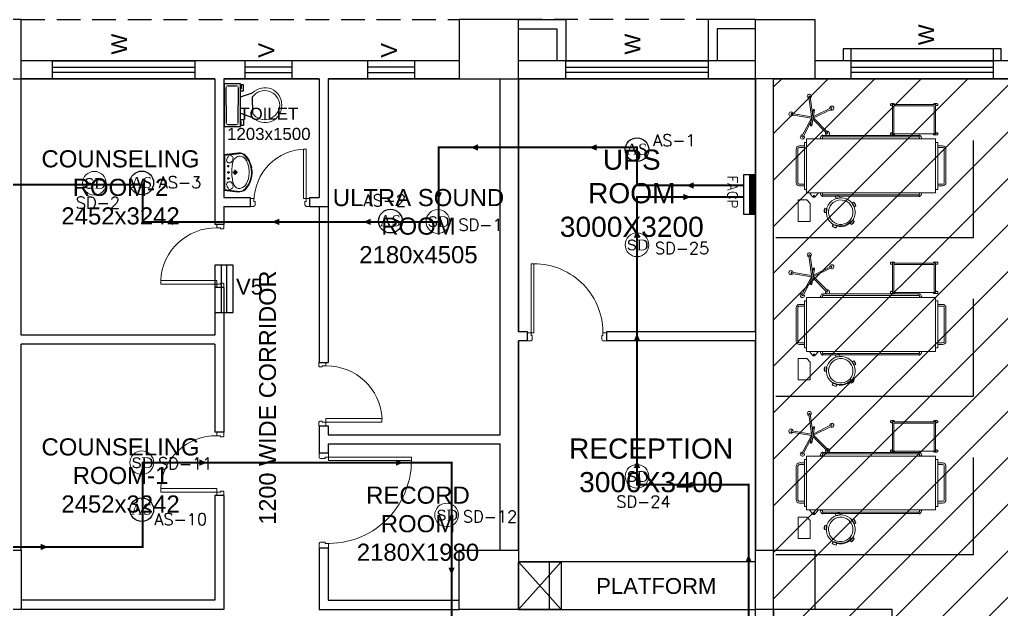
# Model space of a CAD drawing. Header units: millimetres. Extents: x 3552052 to 4144896, y -707811 to -630695.
# Drawn here: x 3879133 to 3891561, y -645404 to -637939 of the extents above; entities that cross this region are included whole.
import ezdxf
from ezdxf.enums import TextEntityAlignment as Align

# ---------------------------------------------------------------- set-up
doc = ezdxf.new("R2010")
doc.units = ezdxf.units.MM
doc.header["$LTSCALE"] = 6
doc.header["$MEASUREMENT"] = 0
doc.linetypes.add('HIDDEN', pattern=[0.375, 0.25, -0.125])
doc.layers.get('0').update_dxf_attribs({"linetype": 'CONTINUOUS', "lineweight": 0})
for name, color, linetype, lineweight in [('Bed', 33, 'CONTINUOUS', 0), ('Chajja', 7, 'CONTINUOUS', 0), ('COL', 5, 'CONTINUOUS', 0), ('D.F', 251, 'CONTINUOUS', 0), ('DIM', 7, 'CONTINUOUS', 0), ('DOOR', 44, 'CONTINUOUS', 0), ('FA-ABOVE SMOKE DETECTOR', 6, 'CONTINUOUS', 25), ('FA-BELOW SMOKE DERECTOR', 1, 'CONTINUOUS', 0), ('FA-FIRE ALARM CONTROL PANEL', 3, 'CONTINUOUS', 5), ('FA-FIRE TEXT', 7, 'CONTINUOUS', 0), ('FUR', 21, 'CONTINUOUS', 0), ('JOINERY', 7, 'CONTINUOUS', 0), ('MEP_HVAC_TEXT', 7, 'CONTINUOUS', 0), ('Staircase', 7, 'CONTINUOUS', 0), ('TEXT', 5, 'CONTINUOUS', 0), ('WALL', 8, 'CONTINUOUS', 0), ('Window', 161, 'CONTINUOUS', 0)]:
    doc.layers.add(name, color=color, linetype=linetype, lineweight=lineweight)
doc.layers.add('FA-LOOPING', color=200, linetype='CONTINUOUS')
doc.styles.add('ARIAL', font='arial.ttf')
doc.styles.add('PDF Times New Roman', font='times.ttf')
doc.styles.add('ROMANS', font='romans.shx')
doc.styles.add('VERDANA', font='verdana.ttf')
doc.linetypes.add('ZIGZAG', pattern='A,0.0001,-0.2,[131,ltypeshp.shx,S=0.2,R=0,X=-0.2,Y=0],-0.4,[131,ltypeshp.shx,S=0.2,R=180,X=0.2,Y=0],-0.2', length=0.8001)

# ---------------------------------------------------------------- blocks, each defined once
blk = doc.blocks.new('A$C19B8274B')
at = {"layer": 'DOOR'}
for p, q in [((-45, 925), (-80, 925)), ((-80, 50), (-80, 925)), ((-45, 50), (-45, 925)), ((-45, 50), (-80, 50)), ((-955, -50), (-955, -47.5)), ((-940, -35), (-942.5, -35)), ((-60, -35), (-57.5, -35)), ((-45, -50), (-45, -47.5))]:
    blk.add_line(p, q, dxfattribs=at)
for points in [[(-940, 15), (-955, 15), (-955, 50), (-1000, 50), (-1000, -50), (-955, -50)], [(-940, -35), (-940, 15)], [(-60, 15), (-45, 15), (-45, 50), (0, 50), (0, -50), (-45, -50)], [(-60, -35), (-60, 15)]]:
    blk.add_lwpolyline(points, dxfattribs=at)
at = {"layer": 'DOOR', "color": 145}
blk.add_arc((-80, 50), 875, 90, 182.29244, dxfattribs=at)
at = {"layer": 'DOOR'}
for centre, start, end in [((-955, -35), 270, 0), ((-45, -35), 180, 270)]:
    blk.add_arc(centre, 12.5, start, end, dxfattribs=at)
blk = doc.blocks.new('A$C6969112B')
at = {"layer": 'Bed', "color": 8}
for p, q in [((387, 1872), (116, 1872)), ((116, 1872), (116, 1719)), ((387, 1872), (387, 1762)), ((1421, 1704), (1464, 1956)), ((1438, 1701), (1481, 1953)), ((343, 1719), (387, 1762)), ((478, 1766), (1160, 1766)), ((478, 131), (478, 1766)), ((521, 1793), (1116, 1793)), ((521, 1766), (521, 1793)), ((1116, 1766), (1116, 1793)), ((1160, 131), (1160, 1766)), ((1374, 1709), (1186, 1807)), ((1421, 1704), (1194, 1823)), ((343, 1719), (116, 1719)), ((428, 1689), (478, 1729)), ((428, 1654), (478, 1615)), ((1409, 1685), (1229, 1510)), ((1425, 1676), (1242, 1497)), ((1324, 1707), (1324, 1710)), ((1329, 1699), (1522, 1666)), ((1332, 1716), (1525, 1683)), ((1340, 1697), (1343, 1714)), ((1425, 1676), (1538, 1447)), ((1438, 1701), (1691, 1738)), ((1443, 1679), (1554, 1454)), ((1483, 1690), (1694, 1721)), ((1512, 1667), (1515, 1685)), ((1530, 1671), (1531, 1675)), ((229, 1539), (227, 1517)), ((227, 1517), (279, 1511)), ((229, 1539), (281, 1533)), ((281, 1533), (279, 1511)), ((432, 1559), (432, 1557)), ((434, 343), (434, 1557)), ((451, 343), (451, 1557)), ((453, 1559), (453, 1557)), ((476, 1595), (476, 1561)), ((1162, 1595), (1162, 1561)), ((1185, 1559), (1185, 1557)), ((1186, 343), (1186, 1557)), ((1204, 343), (1204, 1557)), ((1205, 1559), (1205, 1557)), ((55, 1439), (34, 1391)), ((54, 1382), (34, 1391)), ((75, 1430), (54, 1382)), ((75, 1430), (55, 1439)), ((72, 1402), (64, 1406)), ((429, 1399), (408, 1396)), ((408, 1396), (414, 1344)), ((429, 1399), (436, 1347)), ((436, 1347), (414, 1344)), ((76, 1196), (91, 1212)), ((116, 1161), (76, 1196)), ((130, 1178), (91, 1212)), ((120, 1198), (114, 1191)), ((116, 1161), (130, 1178)), ((347, 1187), (301, 1160)), ((313, 1141), (301, 1160)), ((358, 1168), (313, 1141)), ((358, 1168), (347, 1187)), ((1234, 703), (1212, 703)), ((1212, 703), (1212, 650)), ((1223, 650), (1212, 650)), ((1223, 131), (1223, 676)), ((1223, 676), (1594, 676)), ((1223, 659), (1577, 659)), ((1234, 703), (1234, 676)), ((1577, 659), (1577, 148)), ((1605, 703), (1583, 703)), ((1583, 703), (1583, 676)), ((1594, 676), (1594, 131)), ((1605, 650), (1594, 650)), ((1605, 703), (1605, 650)), ((432, 340), (432, 343)), ((453, 340), (453, 343)), ((476, 304), (476, 339)), ((1162, 304), (1162, 339)), ((1185, 340), (1185, 343)), ((1205, 340), (1205, 343)), ((1160, 131), (478, 131)), ((521, 105), (521, 131)), ((1116, 105), (1116, 131)), ((1223, 157), (1212, 157)), ((1212, 157), (1212, 105)), ((1577, 148), (1223, 148)), ((1594, 131), (1223, 131)), ((1234, 131), (1234, 105)), ((1583, 131), (1583, 105)), ((1605, 157), (1594, 157)), ((1605, 157), (1605, 105)), ((1116, 105), (521, 105)), ((1234, 105), (1212, 105)), ((1605, 105), (1583, 105))]:
    blk.add_line(p, q, dxfattribs=at)
for points in [[(565, 1793), (565, 1854, -0.414214), (608, 1897), (1029, 1897, -0.414214), (1073, 1854), (1073, 1793)], [(587, 1793), (587, 1854, -0.414214), (608, 1875), (1029, 1875, -0.414214), (1051, 1854), (1051, 1793)], [(476, 1593), (451, 1585, 0.318781), (430, 1563), (430, 1559), (455, 1559), (455, 1563), (476, 1563)], [(1162, 1593), (1186, 1585, -0.318781), (1208, 1563), (1208, 1559), (1182, 1559), (1182, 1563), (1162, 1563)], [(476, 307), (451, 314, -0.318781), (430, 336), (430, 340), (455, 340), (455, 336), (476, 336)], [(1162, 307), (1186, 314, 0.318781), (1208, 336), (1208, 340), (1182, 340), (1182, 336), (1162, 336)], [(1073, 105), (1073, 44, -0.414214), (1029, 0), (608, 0, -0.414214), (565, 44), (565, 105)], [(1051, 105), (1051, 44, -0.414214), (1029, 22), (608, 22, -0.414214), (587, 44), (587, 105)]]:
    blk.add_lwpolyline(points, format="xyb", dxfattribs=at)
for points in [[(432, 1557), (453, 1557)], [(476, 1595), (478, 1595)], [(476, 1561), (478, 1561)], [(1162, 1595), (1160, 1595)], [(1162, 1561), (1160, 1561)], [(1205, 1557), (1185, 1557)], [(432, 343), (453, 343)], [(476, 339), (478, 339)], [(476, 304), (478, 304)], [(1162, 339), (1160, 339)], [(1162, 304), (1160, 304)], [(1205, 343), (1185, 343)]]:
    blk.add_lwpolyline(points, dxfattribs=at)
blk.add_circle((435, 1672), 9.27, dxfattribs=at)
for centre, radius, start, end in [((441, 1672), 21.4, 125.427, 234.573), ((1289, 676), 80.7, 161.0754, 198.9246), ((1158, 676), 80.7, 0, 18.9246), ((1660, 676), 80.7, 161.0754, 180), ((1529, 676), 80.7, 341.0754, 18.9246), ((1289, 131), 80.7, 161.0754, 198.9246), ((1158, 131), 80.7, 341.0754, 0), ((1660, 131), 80.7, 180, 198.9246), ((1529, 131), 80.7, 341.0754, 18.9246)]:
    blk.add_arc(centre, radius, start, end, dxfattribs=at)
at = {"layer": 'Bed', "color": 8, "extrusion": (0, 0, -1)}
for centre, major_axis, start_param, end_param in [((1474, 1962), (18.5, 18.5), 2.86537, 8.468881), ((1471, 1955), (4.94, 4.94), 4.096329, 5.660611), ((1427, 1691), (194, 194), -0.622575, -0.609545), ((1474, 1954), (4.94, 4.94), -0.609545, 0.954736), ((1184, 1818), (18.5, 18.5), 1.608733, 7.212244), ((1189, 1814), (4.94, 4.94), 2.839692, 4.403974), ((1427, 1691), (194, 194), 4.403974, 4.417003), ((1191, 1817), (4.94, 4.94), 4.417003, 5.981285), ((1699, 1730), (18.5, 18.5), 4.122007, 9.725518), ((1331, 1705), (4.94, 4.94), 2.525533, 4.096329), ((1331, 1709), (4.94, 4.94), 4.096329, 5.667125), ((1523, 1672), (4.94, 4.94), 0.954736, 2.525533), ((1524, 1676), (4.94, 4.94), -0.61606, 0.954736), ((1692, 1731), (4.94, 4.94), -0.930219, 0.634062), ((1693, 1728), (4.94, 4.94), 0.647092, 2.211374), ((1427, 1691), (-194, 194), 2.204859, 2.217888), ((232, 1332), (-182, 20), -0.000636, 6.282549), ((232, 1332), (-154, 17), -0.00023, 6.282955), ((261, 1590), (-57.1, 57.1), 3.707499, 4.368094), ((247, 1460), (-57.1, 57.1), 0.565907, 1.226501), ((1230, 1499), (18.5, 18.5), 0.352096, 5.955607), ((1234, 1505), (4.94, 4.94), 3.160366, 4.724648), ((1427, 1691), (-194, 194), 4.718133, 4.731162), ((1237, 1502), (4.94, 4.94), 1.583055, 3.147337), ((114, 1384), (-57.1, 57.1), 5.588367, 6.248962), ((232, 1332), (-123, 123), 4.624291, 5.911682), ((-5, 1437), (-57.1, 57.1), 2.446775, 3.107369), ((487, 1380), (-57.1, 57.1), 5.038602, 5.699197), ((357, 1363), (-57.1, 57.1), 1.897009, 2.557604), ((1549, 1444), (18.5, 18.5), -0.904541, 4.69897), ((1544, 1450), (4.94, 4.94), 1.903729, 3.468011), ((1427, 1691), (194, 194), 1.8907, 1.903729), ((1547, 1451), (4.94, 4.94), 0.326418, 1.8907), ((146, 1236), (-57.1, 57.1), 4.308534, 4.969129), ((61, 1137), (-57.1, 57.1), 1.166941, 1.827536), ((363, 1107), (-57.1, 57.1), 6.205277, 6.865872), ((296, 1220), (-57.1, 57.1), 3.063684, 3.724279)]:
    blk.add_ellipse(centre, major_axis=major_axis, ratio=1, start_param=start_param, end_param=end_param, dxfattribs=at)
blk = doc.blocks.new('Z$W@#1841')
at = {"layer": 'DOOR'}
blk.add_lwpolyline([(482, 633), (482, -167), (533, -167), (533, 633)], close=True, dxfattribs=at)
for points in [[(-254, -218), (-268, -218), (-268, -167), (-317, -167), (-317, -267), (-268, -267), (-268, -265, 0.414214), (-256, -254), (-254, -254)], [(519, -218), (533, -218), (533, -167), (583, -167), (583, -267), (533, -267), (533, -265, -0.414214), (522, -254), (519, -254)]]:
    blk.add_lwpolyline(points, format="xyb", close=True, dxfattribs=at)
at = {"layer": 'DOOR', "color": 145}
blk.add_arc((518, -152), 786, 92.6177, 181.1129, dxfattribs=at)
blk = doc.blocks.new('750')
at = {"layer": 'DOOR'}
for p, q in [((-50, 705), (-47.5, 705)), ((-35, 690), (-35, 692.5)), ((-50, 45), (-47.5, 45)), ((-35, 60), (-35, 57.5)), ((50, 45), (50, 80)), ((50, 80), (675, 80)), ((50, 45), (675, 45)), ((675, 45), (675, 80))]:
    blk.add_line(p, q, dxfattribs=at)
for points in [[(15, 690), (15, 705), (50, 705), (50, 750), (-50, 750), (-50, 705)], [(-35, 690), (15, 690)], [(15, 60), (15, 45), (50, 45), (50, 0), (-50, 0), (-50, 45)], [(-35, 60), (15, 60)]]:
    blk.add_lwpolyline(points, dxfattribs=at)
for centre, start, end in [((-35, 705), 180, 270), ((-35, 45), 90, 180)]:
    blk.add_arc(centre, 12.5, start, end, dxfattribs=at)
at = {"layer": 'DOOR', "color": 145}
blk.add_arc((15, 45), 660, 0, 90, dxfattribs=at)
blk = doc.blocks.new('u46')
at = {"color": 8, "lineweight": 25}
for p, q in [((-10, 228), (175, 249)), ((-10, 220), (181, 242)), ((-1, -209), (1, 209)), ((57, 81), (29, 81)), ((62, 2), (29, 2)), ((44, 93), (44, 67)), ((44, 14), (44, -13)), ((163, 3), (102, 3)), ((133, -27), (133, 33)), ((62, -73), (29, -73)), ((44, -61), (44, -87)), ((-10, -216), (181, -238)), ((-10, -224), (175, -245))]:
    blk.add_line(p, q, dxfattribs=at)
at = {"color": 8, "extrusion": (0, 0, -1)}
for centre, major_axis, start_param, end_param in [((188, 150), (0, 99.5), -0.132539, 0.848731), ((56, 154), (0, 34), 4.33982, 5.202657), ((65, 170), (0.3, 49.2), 3.359735, 4.09512), ((145, 128), (1, 126), -1.238036, -0.892193), ((66, 199), (0, 20.7), -1.101507, 0.481509), ((62, 153), (0, 31.9), 2.620328, 3.422401), ((57, 163), (-0.3, 56.9), 0.324902, 0.965135), ((104, 118), (-0.2, 26.8), -1.278641, -0.487266), ((96, 136), (0, 7.39), -0.727724, 1.373337), ((208, 103), (0, 110), -1.431017, -0.436146), ((110, 167), (-6.08, 6.08), 4.867594, 6.265028), ((110, 165), (5.47, 5.47), 2.097053, 3.541809), ((90, 185), (0, 17.9), 0.880684, 2.260744), ((190, 138), (0, 70.9), -0.405199, 0.56573), ((186, 148), (0.1, 94.4), -0.049658, 0.838116), ((154, 79), (0, 140), 0.557563, 1.193786), ((57, 20), (0, 275), 0.806541, 1.180915), ((50, 14), (0, 294), 0.809856, 1.41441), ((13, 7), (0, 298), 1.141495, 1.637774), ((35, 3), (0, 303), 1.155365, 1.952189), ((44, 81), (0.02, 6.43), 3.139035, 9.42222), ((44, 2), (0.08, 6.43), 3.12883, 9.412015), ((820, -1), (0, 732), -1.56667, -1.474079), ((888, 37), (1, 801), 4.558159, 4.668067), ((387, 48), (0, 296), -1.495794, -1.328336), ((133, 3), (0, 21.6), 3.141254, 9.424439), ((133, 3), (-0.1, 15.5), 3.145308, 9.428493), ((133, 3), (0, 10.9), 3.142047372431534, 9.42523267961112), ((72, -2), (0, 274), 1.346594, 1.865175), ((65, -164), (0.1, 49.2), -0.960797, -0.225412), ((44, -73), (0.02, 6.43), 3.139035, 9.42222), ((62, -147), (-0.1, 31.9), -0.276767, 0.525307), ((104, -111), (0.2, 26.8), 3.628858, 4.420234), ((263, -74), (0, 167), 4.181112, 4.641559), ((56, -13), (0, 287), 1.808981, 2.322804), ((62, -11), (0, 247), 1.579809, 2.112792), ((124, -52), (0, 200), 1.868215, 2.281789), ((56, -148), (0, 34), 4.222121, 5.084958), ((145, -122), (0, 126), 4.027191, 4.373034), ((66, -193), (0, 20.7), 2.661884, 4.2449), ((57, -157), (0.3, 56.9), 2.176458, 2.816691), ((97, -128), (-0.03, 8.55), 1.455188, 3.796569), ((110, -161), (-6.08, 6.08), 4.730546, 6.12798), ((111, -159), (6.17, 6.17), 4.354779, 6.027124), ((90, -178), (0, 17.9), 0.880848, 2.260908), ((193, -126), (0, 80.1), 3.554495, 4.299548), ((181, -107), (0, 94.7), 2.890537, 3.362984), ((185, -162), (-0.1, 83.2), 2.850118, 3.264751), ((188, -160), (0, 78.1), 2.562376, 3.231693), ((163, -80), (0, 126), 2.054055, 2.802751), ((187, -138), (0, 106), 2.310552, 2.942572), ((172, -117), (0, 123), 2.127435, 2.640092)]:
    blk.add_ellipse(centre, major_axis=major_axis, ratio=1, start_param=start_param, end_param=end_param, dxfattribs=at)
blk = doc.blocks.new('rhej')
at = {"color": 8, "lineweight": 25}
for p, q in [((272, 189), (272, 266)), ((272, 266), (298, 266)), ((298, 266), (298, 215)), ((310, 279), (310, -264)), ((517, 279), (310, 279)), ((466, 254), (362, 254)), ((517, 8), (517, 279)), ((310, 111), (155, 163)), ((310, 189), (272, 189)), ((298, 215), (310, 215)), ((336, 228), (336, 8)), ((491, 8), (491, 228)), ((155, 8), (155, 111)), ((155, 8), (155, -96)), ((336, -212), (336, 8)), ((491, 8), (491, -212)), ((517, -264), (517, 8)), ((310, -96), (155, -147)), ((272, -173), (272, -251)), ((310, -173), (272, -173)), ((298, -251), (298, -199)), ((298, -199), (310, -199)), ((466, -238), (362, -238)), ((272, -251), (298, -251)), ((310, -264), (517, -264))]:
    blk.add_line(p, q, dxfattribs=at)
at = {"color": 8, "extrusion": (0, 0, -1)}
for centre, major_axis, start_param, end_param in [((359, 231), (-16.2, -16.2), 0.643501, 2.498091), ((469, 231), (16.2, -16.2), 3.785094, 5.639684), ((0, 16), (151, -151), 2.319632, 4.738539), ((1, 2), (-134, -134), 0.814663, 3.31238), ((0, 0), (-151, -151), 4.686239, 7.105146), ((1, 13), (-134, -134), 4.541602, 7.039318), ((359, -215), (-16.2, -16.2), -0.927295, 0.927295), ((469, -215), (16.2, -16.2), 5.35589, 7.21048)]:
    blk.add_ellipse(centre, major_axis=major_axis, ratio=1, start_param=start_param, end_param=end_param, dxfattribs=at)
blk = doc.blocks.new('AAA')
at = {"layer": 'D.F', "linetype": 'ByBlock', "lineweight": -3}
h = blk.add_hatch(dxfattribs=at)
h.set_pattern_fill('ANSI31', scale=3333, style=0)
h.set_pattern_definition([(45, (895212.25, 36082.3), (-294.59836, 294.59836), [])])
h.paths.add_polyline_path([(3931564.4, -681421.4), (3937894.4, -681421.4), (3937894.4, -697851.4), (3931564.4, -697851.4)])
at = {"layer": 'Chajja', "color": 7, "linetype": 'HIDDEN', "lineweight": 30, "ltscale": 200}
for p, q in [((3922039.4, -680671.4), (3927584.4, -680671.4)), ((3931334.4, -680671.4), (3928334.4, -680671.4)), ((3931334.4, -680671.4), (3928334.4, -680671.4))]:
    blk.add_line(p, q, dxfattribs=at)
at = {"layer": 'COL', "color": 7, "lineweight": 30}
for points in [[(3921289.4, -681421.4), (3922039.4, -681421.4), (3922039.4, -680671.4), (3921289.4, -680671.4)], [(3927584.4, -681421.4), (3928334.4, -681421.4), (3928334.4, -680671.4), (3927584.4, -680671.4)], [(3932084.4, -681421.4), (3931334.4, -681421.4), (3931334.4, -680671.4), (3932084.4, -680671.4)], [(3921289.4, -688136.4), (3921289.4, -687386.4), (3922039.4, -687386.4), (3922039.4, -688136.4)], [(3927584.4, -688136.4), (3927584.4, -687386.4), (3928334.4, -687386.4), (3928334.4, -688136.4)], [(3931334.4, -688136.4), (3931334.4, -687386.4), (3932084.4, -687386.4), (3932084.4, -688136.4)]]:
    blk.add_lwpolyline(points, close=True, dxfattribs=at)
at = {"layer": 'D.F', "color": 7, "linetype": 'ByBlock', "lineweight": -3}
blk.add_line((3934344.4, -681041.4), (3932544.4, -681041.4), dxfattribs=at)
at = {"layer": 'D.F', "color": 7, "lineweight": -3}
for p, q in [((3937374.4, -681191.4), (3932084.4, -681191.4)), ((3937374.4, -681421.4), (3932084.4, -681421.4))]:
    blk.add_line(p, q, dxfattribs=at)
at = {"layer": 'D.F', "color": 7, "linetype": 'ByBlock', "lineweight": -3}
for points in [[(3932544.4, -681191.4), (3932544.4, -681041.4), (3932444.4, -681041.4), (3932444.4, -681191.4)], [(3934444.4, -681191.4), (3934444.4, -681041.4), (3934344.4, -681041.4), (3934344.4, -681191.4)]]:
    blk.add_lwpolyline(points, dxfattribs=at)
at = {"layer": 'D.F', "color": 7, "linetype": 'Continuous', "lineweight": -3}
for points in [[(3934344.4, -681191.4), (3934344.4, -681421.4), (3932544.4, -681421.4), (3932544.4, -681191.4)], [(3934344.4, -681271.4), (3934344.4, -681341.4), (3932544.4, -681341.4), (3932544.4, -681271.4)]]:
    blk.add_lwpolyline(points, close=True, dxfattribs=at)
at = {"layer": 'D.F', "color": 7, "linetype": 'ZIGZAG', "lineweight": -3, "ltscale": 10, "flags": 128}
for points in [[(3931594.4, -683428.9), (3934093.9, -683428.9), (3934093.9, -682200.1)], [(3931594.4, -685436.4), (3934093.9, -685436.4), (3934093.9, -684207.6)], [(3931594.4, -687443.9), (3934093.9, -687443.9), (3934093.9, -686215.1)]]:
    blk.add_lwpolyline(points, dxfattribs=at)
at = {"layer": 'D.F', "color": 7, "lineweight": -3, "ltscale": 15}
blk.add_lwpolyline([(3933064.4, -688736.4), (3933064.4, -688136.4), (3931564.4, -688136.4), (3931564.4, -688736.4)], close=True, dxfattribs=at)
at = {"layer": 'FUR', "color": 8, "lineweight": -3, "ltscale": 15}
for points in [[(3928334.4, -688136.4), (3928334.4, -687536.4), (3928874.4, -687536.4), (3928874.4, -688136.4)], [(3931334.4, -688136.4), (3931334.4, -687536.4), (3928334.4, -687536.4), (3928334.4, -688136.4)]]:
    blk.add_lwpolyline(points, close=True, dxfattribs=at)
at = {"layer": 'FUR', "lineweight": -3, "ltscale": 15, "elevation": 0}
blk.add_lwpolyline([(3931334.4, -688136.2), (3931334.4, -687536.2), (3928724.4, -687536.2), (3928724.4, -688136.2)], close=True, dxfattribs=at)
at = {"layer": 'Staircase', "color": 8, "lineweight": -3}
for points in [[(3928874.4, -688136.4), (3928334.4, -687536.4)], [(3928334.4, -688136.4), (3928874.4, -687536.4)]]:
    blk.add_lwpolyline(points, dxfattribs=at)
at = {"layer": 'WALL', "color": 7, "linetype": 'ByBlock', "lineweight": 30}
for p, q in [((3927584.4, -681191.4), (3922039.4, -681191.4)), ((3924491.6, -681421.4), (3922039.4, -681421.4)), ((3922039.4, -684663.9), (3922039.4, -681421.4)), ((3924491.6, -681421.4), (3924491.6, -683263.9)), ((3924606.6, -681421.4), (3924606.6, -682921.4)), ((3925809.6, -681421.4), (3925809.6, -682921.4)), ((3925924.6, -681421.4), (3925924.6, -683036.4)), ((3928104.5, -685926.4), (3928104.4, -681421.4)), ((3928334.4, -681421.4), (3928334.5, -684621.4)), ((3928334.5, -684621.3), (3928334.4, -681421.4)), ((3931564.4, -687386.4), (3931564.4, -681421.4)), ((3924606.6, -682921.4), (3924941.6, -682921.4)), ((3924941.6, -683036.4), (3924941.6, -682921.4)), ((3925691.6, -682921.4), (3925809.6, -682921.4)), ((3925691.6, -683036.4), (3925691.6, -682921.4)), ((3924606.6, -683036.4), (3924606.6, -683263.9)), ((3924606.6, -683036.4), (3924941.6, -683036.4)), ((3925691.6, -683036.4), (3925924.6, -683036.4)), ((3925809.6, -683036.4), (3925809.6, -685011.4)), ((3925924.6, -683036.4), (3925924.6, -685011.4)), ((3924606.6, -683263.9), (3924491.6, -683263.9)), ((3924491.6, -684063.9), (3924491.6, -684663.9)), ((3924606.6, -684063.9), (3924491.6, -684063.9)), ((3924606.6, -684063.9), (3924606.6, -685895.1)), ((3928449.2, -684621.4), (3928334.5, -684621.4)), ((3928449.2, -684736.4), (3928449.2, -684621.4)), ((3931334.4, -684621.4), (3929449.5, -684621.4)), ((3929449.5, -684621.4), (3929449.5, -684736.4)), ((3924491.6, -684663.9), (3922039.4, -684663.9)), ((3928334.4, -687386.4), (3928334.5, -684736.3)), ((3928334.5, -684736.4), (3928334.4, -687386.4)), ((3928449.2, -684736.4), (3928334.5, -684736.4)), ((3931334.4, -684736.4), (3929449.5, -684736.4)), ((3924491.6, -684778.9), (3922039.4, -684778.9)), ((3922039.4, -687386.4), (3922039.4, -684778.9)), ((3924491.6, -684778.9), (3924491.6, -685895.1)), ((3925809.6, -685011.4), (3925924.6, -685011.4)), ((3925809.6, -685811.4), (3925809.6, -686156.4)), ((3925809.6, -685811.4), (3925924.6, -685811.4)), ((3925924.6, -685811.4), (3925924.6, -685926.4)), ((3925924.6, -685926.4), (3928104.4, -685926.4)), ((3925924.6, -686041.4), (3928104.4, -686041.4)), ((3925924.6, -686041.4), (3925924.6, -686156.4)), ((3928104.5, -687386.4), (3928104.5, -686041.4)), ((3925809.6, -686156.4), (3925924.6, -686156.4)), ((3924491.6, -686695.1), (3924491.6, -688021.4)), ((3924491.6, -686695.1), (3924491.6, -688021.4)), ((3924606.6, -686695.1), (3924491.6, -686695.1)), ((3924606.6, -686695.1), (3924606.6, -688136.4)), ((3925809.6, -687356.4), (3925809.6, -688136.4)), ((3925809.6, -687356.4), (3925924.6, -687356.4)), ((3925924.6, -687356.4), (3925924.6, -688021.4)), ((3924491.6, -688021.4), (3922039.4, -688021.4)), ((3925924.6, -688021.4), (3927584.4, -688021.4)), ((3924606.6, -688136.4), (3922039.4, -688136.4)), ((3925809.6, -688136.4), (3927584.4, -688136.4)), ((3931334.4, -691176.5), (3931334.4, -688136.4)), ((3931564.4, -691176.5), (3931564.4, -688136.4))]:
    blk.add_line(p, q, dxfattribs=at)
at = {"layer": 'WALL', "color": 7, "lineweight": 30}
for p, q in [((3931334.4, -681191.4), (3928334.4, -681191.4)), ((3925809.6, -681421.4), (3924606.6, -681421.4)), ((3927584.4, -681421.4), (3925924.6, -681421.4)), ((3931334.4, -681421.4), (3928334.4, -681421.4)), ((3931334.4, -684621.4), (3931334.4, -681421.4)), ((3931334.4, -687386.4), (3931334.4, -684736.4)), ((3924606.6, -685895.1), (3924491.6, -685895.1))]:
    blk.add_line(p, q, dxfattribs=at)
at = {"layer": 'WALL', "color": 7, "linetype": 'ByBlock', "lineweight": -3}
for points in [[(3928334.4, -680671.4), (3928934.4, -680671.4), (3928934.4, -681191.4)], [(3928334.4, -680671.4), (3928934.4, -680671.4), (3928934.4, -681191.4)], [(3931334.4, -680671.4), (3930734.4, -680671.4), (3930734.4, -681191.4)], [(3928334.4, -680786.4), (3928819.4, -680786.4), (3928819.4, -681191.4)], [(3928334.4, -680786.4), (3928819.4, -680786.4), (3928819.4, -681191.4)], [(3931334.4, -680786.4), (3930849.4, -680786.4), (3930849.4, -681191.4)], [(3920776.8, -681421.4), (3924491.6, -681421.4)], [(3924606.6, -681421.4), (3925809.6, -681421.4)], [(3925924.6, -681421.4), (3931334.4, -681421.4), (3931334.4, -687386.4)]]:
    blk.add_lwpolyline(points, dxfattribs=at)
at = {"layer": 'WALL', "color": 7, "linetype": 'ByBlock', "lineweight": -3, "elevation": 0}
for points in [[(3931334.4, -680671.4), (3930734.4, -680671.4), (3930734.4, -681191.4)], [(3931334.4, -680786.4), (3930849.4, -680786.4), (3930849.4, -681191.4)]]:
    blk.add_lwpolyline(points, dxfattribs=at)
at = {"layer": 'WALL', "color": 7, "linetype": 'ByBlock', "lineweight": -3}
blk.add_lwpolyline([(3931564.4, -681421.4), (3937894.4, -681421.4), (3937894.4, -697851.4), (3931564.4, -697851.4)], close=True, dxfattribs=at)
at = {"layer": 'Window', "color": 7, "lineweight": -3}
for points in [[(3924235.7, -681191.2), (3924235.7, -681421.2), (3922435.7, -681421.2), (3922435.7, -681191.2)], [(3924235.7, -681271.2), (3924235.7, -681341.2), (3922435.7, -681341.2), (3922435.7, -681271.2)], [(3925469.7, -681421.2), (3925469.7, -681191.2), (3924869.7, -681191.2), (3924869.7, -681421.2)], [(3925469.7, -681341.2), (3925469.7, -681271.2), (3924869.7, -681271.2), (3924869.7, -681341.2)], [(3927021.8, -681421.2), (3927021.8, -681191.2), (3926421.8, -681191.2), (3926421.8, -681421.2)], [(3927021.8, -681341.2), (3927021.8, -681271.2), (3926421.8, -681271.2), (3926421.8, -681341.2)], [(3930734.4, -681191.2), (3930734.4, -681421.2), (3928934.4, -681421.2), (3928934.4, -681191.2)], [(3930734.4, -681191.2), (3930734.4, -681421.2), (3928934.4, -681421.2), (3928934.4, -681191.2)], [(3930734.4, -681271.2), (3930734.4, -681341.2), (3928934.4, -681341.2), (3928934.4, -681271.2)], [(3930734.4, -681271.2), (3930734.4, -681341.2), (3928934.4, -681341.2), (3928934.4, -681271.2)], [(3924491.6, -684377.3), (3924721.6, -684377.3), (3924721.6, -683777.3), (3924491.6, -683777.3)], [(3924571.6, -684377.3), (3924641.6, -684377.3), (3924641.6, -683777.3), (3924571.6, -683777.3)]]:
    blk.add_lwpolyline(points, close=True, dxfattribs=at)
at = {"layer": 'Window', "color": 7, "linetype": 'Continuous', "lineweight": -3}
for points in [[(3924235.7, -681191.4), (3924235.7, -681421.4), (3922435.7, -681421.4), (3922435.7, -681191.4)], [(3924235.7, -681271.4), (3924235.7, -681341.4), (3922435.7, -681341.4), (3922435.7, -681271.4)], [(3925469.7, -681421.4), (3925469.7, -681191.4), (3924869.7, -681191.4), (3924869.7, -681421.4)], [(3925469.7, -681341.4), (3925469.7, -681271.4), (3924869.7, -681271.4), (3924869.7, -681341.4)], [(3930734.4, -681191.4), (3930734.4, -681421.4), (3928934.4, -681421.4), (3928934.4, -681191.4)], [(3930734.4, -681191.4), (3930734.4, -681421.4), (3928934.4, -681421.4), (3928934.4, -681191.4)], [(3930734.4, -681271.4), (3930734.4, -681341.4), (3928934.4, -681341.4), (3928934.4, -681271.4)], [(3930734.4, -681271.4), (3930734.4, -681341.4), (3928934.4, -681341.4), (3928934.4, -681271.4)]]:
    blk.add_lwpolyline(points, close=True, dxfattribs=at)
at = {"layer": 'D.F', "color": 7, "lineweight": -3, "rotation": 90}
for p in [(3933746.5, -683340.7), (3933746.5, -685348.2), (3933746.5, -687355.7)]:
    blk.add_blockref('A$C6969112B', p, dxfattribs=at)
at = {"layer": 'DOOR', "color": 8, "lineweight": -3, "rotation": 89.99999999999999}
blk.add_blockref('750', (3925691.6, -682986.4), dxfattribs=at)
at = {"layer": 'DOOR', "color": 8, "linetype": 'Continuous', "lineweight": -3}
for name, p, xscale, yscale, zscale, rotation in [('Z$W@#1841', (3924368.9, -683545.9), -0.8888888889923692, 0.8888888889923692, 0.8888888888759539, 89.99999999999967), ('Z$W@#1841', (3926044.3, -685293.5), 0.8888888889923692, 0.8888888889923692, 0.8888888889923692, 270), ('Z$W@#1841', (3924368.9, -686177.1), -0.8888888889923692, 0.8888888889923692, 0.8888888888759539, 89.99999999999967), ('A$C19B8274B', (3925869.6, -686156.4), -1.2, 1.2, 1.2, 269.9999999999842)]:
    blk.add_blockref(name, p, dxfattribs=dict(at, xscale=xscale, yscale=yscale, zscale=zscale, rotation=rotation))
at = {"layer": 'DOOR', "color": 8, "linetype": 'Continuous', "lineweight": -3, "xscale": -1, "rotation": 359.9999999999843}
blk.add_blockref('A$C19B8274B', (3928449.5, -684686.4), dxfattribs=at)
at = {"layer": 'WALL', "color": 8, "linetype": 'ByBlock', "lineweight": -3, "rotation": 180}
blk.add_blockref('rhej', (3925123.9, -681746.2), dxfattribs=at)
at = {"layer": 'WALL', "color": 8, "linetype": 'ByBlock', "lineweight": -3}
blk.add_blockref('u46', (3924616.8, -682607.3), dxfattribs=at)
at = {"layer": 'D.F', "color": 7, "lineweight": -3, "style": 'ARIAL', "width": 1}
blk.add_text('W', height=200, rotation=90, dxfattribs=at).set_placement((3933595.6, -680994.8))
at = {"layer": 'DIM', "color": 7, "lineweight": -3, "style": 'ARIAL'}
blk.add_text('1200 WIDE CORRIDOR', height=212.5, rotation=90, dxfattribs=at).set_placement((3925327.7, -685456.3), align=Align.BOTTOM_CENTER)
at = {"layer": 'DIM', "color": 7, "lineweight": -3, "attachment_point": 5, "style": 'ARIAL'}
for s, insert, char_height, width in [('TOILET\\P1203x1500', (3925173.9, -681991.8), 153, 1626.956), ('COUNSELING\\PROOM-2\\P2452x3242', (3923297.1, -682796.1), 216.75, 2086.034), ('UPS\\PROOM 3000X3200', (3929769.2, -682870.1), 255, 2294.815), ('ULTRA SOUND\\PROOM\\P2180x4505', (3927068.5, -683286.4), 216.75, 2086.034), ('COUNSELING\\PROOM-1\\P2452x3242', (3923297.1, -686442.8), 216.75, 2086.034), ('RECEPTION\\P3000X3400', (3930013.2, -686315.3), 255, 2294.815), ('RECORD\\PROOM 2180X1980', (3927062.3, -687053.4), 216.75, 2086.034)]:
    blk.add_mtext(s, dxfattribs=dict(at, insert=insert, char_height=char_height, width=width))
at = {"layer": 'JOINERY', "lineweight": -3, "style": 'ARIAL', "width": 1}
for s, p in [('W', (3923380, -681113.7)), ('W', (3929878.7, -681113.7)), ('W', (3929878.7, -681113.7)), ('V', (3925243.5, -681153.6)), ('V', (3926795.6, -681153.6))]:
    blk.add_text(s, height=200, rotation=90, dxfattribs=at).set_placement(p)
at = {"layer": 'JOINERY', "color": 7, "lineweight": -3, "style": 'ARIAL', "width": 1}
for s, p in [('W', (3923380, -681113.9)), ('W', (3929878.7, -681113.9)), ('W', (3929878.7, -681113.9)), ('V', (3925243.5, -681153.7))]:
    blk.add_text(s, height=200, rotation=90, dxfattribs=at).set_placement(p)
at = {"layer": 'JOINERY', "lineweight": -3, "style": 'ARIAL', "width": 1}
blk.add_text('V5', height=200, dxfattribs=at).set_placement((3924759.2, -684151.1))
at = {"layer": 'TEXT', "color": 0, "lineweight": -3, "insert": (3930079.1, -687841.5), "char_height": 200, "width": 2294.815, "attachment_point": 5, "style": 'ARIAL'}
blk.add_mtext('PLATFORM', dxfattribs=at)
blk = doc.blocks.new('SMOKE DETECTOR')
at = {"layer": 'FA-BELOW SMOKE DERECTOR', "color": 7}
blk.add_circle((931029, -118294), 166, dxfattribs=at)
at = {"layer": 'FA-BELOW SMOKE DERECTOR', "insert": (930887, -118373), "char_height": 150, "attachment_point": 7, "style": 'PDF Times New Roman'}
blk.add_mtext('{\\fArial|b0|i0|c0|p34;S}D', dxfattribs=at)
blk = doc.blocks.new('above smoke detector')
at = {"layer": 'FA-ABOVE SMOKE DETECTOR', "color": 7}
blk.add_circle((0, 0), 300, dxfattribs=at)
at = {"layer": 'FA-ABOVE SMOKE DETECTOR', "color": 53, "style": 'PDF Times New Roman'}
blk.add_text('AS', height=277.4, dxfattribs=at).set_placement((-274, -128))
blk = doc.blocks.new('DFDF')
at = {"layer": 'FA-FIRE ALARM CONTROL PANEL', "linetype": 'ByBlock', "lineweight": 25, "ltscale": 60}
h = blk.add_hatch(dxfattribs=at)
h.set_pattern_fill('ANSI31', color=256, scale=11.87039, angle=270)
h.set_pattern_definition([(315, (67182.53736, 161949.4), (0.0883883476483, 0.0883883476483), [])])
h.paths.add_polyline_path([(3584858, -683220), (3584858, -683719), (3584783, -683719), (3584783, -683220)])
blk.add_lwpolyline([(3584708, -683220), (3584708, -683719), (3584858, -683719), (3584858, -683220)], close=True, dxfattribs=at)
at = {"layer": 'FA-FIRE ALARM CONTROL PANEL', "linetype": 'ByBlock', "lineweight": 25, "ltscale": 60, "const_width": 11.9}
blk.add_lwpolyline([(3584783, -683220), (3584783, -683719)], dxfattribs=at)

msp = doc.modelspace()

# ---------------------------------------------------------------- linework, layer by layer
at = {"layer": 'FA-LOOPING', "color": 200, "lineweight": -3}
for points in [[(3884934.5, -639557.1, 80.4, 0, 0), (3884839.6, -639557.1, 0, 0, 0)], [(3886437.9, -639557.1, 80.4, 0, 0), (3886343.1, -639557.1, 0, 0, 0)], [(3884439.4, -640124.9, 80.4, 0, 0), (3884439.4, -640219.7, 0, 0, 0)], [(3887534.4, -640184.1, 80.4, 0, 0), (3887629.3, -640184.1, 0, 0, 0)], [(3881076, -640498.9, 80.4, 0, 0), (3880981.2, -640498.9, 0, 0, 0)], [(3882419.3, -640498.9, 80.4, 0, 0), (3882324.4, -640498.9, 0, 0, 0)], [(3883578.1, -640498.9, 80.4, 0, 0), (3883483.3, -640498.9, 0, 0, 0)], [(3886948.2, -640697.3, 80.4, 0, 0), (3886948.2, -640602.5, 0, 0, 0)], [(3886948.2, -642003.9, 80.4, 0, 0), (3886948.2, -641909, 0, 0, 0)], [(3881409.5, -643546.4, 80.4, 0, 0), (3881504.3, -643546.4, 0, 0, 0)], [(3883895.8, -643546.4, 80.4, 0, 0), (3883990.6, -643546.4, 0, 0, 0)], [(3886948.2, -643612.5, 80.4, 0, 0), (3886948.2, -643517.6, 0, 0, 0)], [(3887654.6, -643826.1, 80.4, 0, 0), (3887559.7, -643826.1, 0, 0, 0)], [(3879399.4, -644614.2, 80.4, 0, 0), (3879494.2, -644614.2, 0, 0, 0)], [(3888361, -644803.9, 80.4, 0, 0), (3888361, -644709, 0, 0, 0)], [(3884600.9, -644874.1, 80.4, 0, 0), (3884600.9, -644968.9, 0, 0, 0)]]:
    msp.add_lwpolyline(points, format="xyseb", dxfattribs=at)
at = {"layer": 'FA-LOOPING', "lineweight": 30}
for points in [[(3886948.2, -640038, 25, 25, 0), (3886948.2, -639557.1, 25, 25, 0), (3884438, -639557.1, 25, 25, 0), (3884438, -640498.9, 25, 25, 0), (3880690.6, -640498.9, 25, 25, 0), (3880690.6, -640026.6, 25, 25, 0), (3878348.8, -640026.6, 25, 25, 0)], [(3877572.1, -649245.2, 25, 25, 0), (3881852.7, -649245.2, 25, 25, 0), (3881852.7, -652454.5, 25, 25, 0), (3886757.3, -652454.5, 25, 25, 0), (3886757.3, -651817.4, 25, 25, 0), (3886926.9, -651817.4, 25, 25, 0), (3886926.9, -657176.6, 25, 25, 0), (3893957.7, -657176.6, 25, 25, 0), (3893957.7, -656860.1, 25, 25, 0), (3888361, -656860.1, 25, 25, 0), (3888361, -643826.1, 25, 25, 0), (3886948.2, -643826.1, 25, 25, 0), (3886948.2, -640184.1, 25, 25, 0), (3888297.7, -640184.1, 25, 25, 0)], [(3877832.2, -644614.2, 25, 25, 0), (3880689.9, -644614.2, 25, 25, 0), (3880689.9, -643546.4, 25, 25, 0), (3884600.9, -643546.4, 25, 25, 0), (3884600.9, -644304.4, 25, 25, 0), (3884600.9, -646923.9, 25, 25, 0), (3875740.2, -646923.9, 25, 25, 0)]]:
    msp.add_lwpolyline(points, format="xyseb", dxfattribs=at)
at = {"layer": 'FA-LOOPING', "lineweight": -3, "const_width": 25, "elevation": 0}
msp.add_lwpolyline([(3888297.7, -640038), (3886948.2, -640038)], dxfattribs=at)
at = {"layer": 'FA-LOOPING', "color": 200, "lineweight": -3, "elevation": 0}
msp.add_lwpolyline([(3887665, -640038, 80.4, 0, 0), (3887570.2, -640038, 0, 0, 0)], format="xyseb", dxfattribs=at)

# ---------------------------------------------------------------- block references
at = {"color": 0, "lineweight": -3}
msp.add_blockref('AAA', (-42886.7, 42732.5), dxfattribs=at)
at = {"layer": 'FA-ABOVE SMOKE DETECTOR', "lineweight": -3, "xscale": 0.4999999999993358, "yscale": 0.4999999999993358, "zscale": 0.4999999999993358}
for p in [(3886947.7, -639584.7), (3880678.7, -640005.8), (3883827.8, -640489.6), (3880678.8, -644142)]:
    msp.add_blockref('above smoke detector', p, dxfattribs=at)
at = {"layer": 'FA-BELOW SMOKE DERECTOR', "color": 6, "lineweight": -3, "xscale": 0.9035551315104862, "yscale": 0.9035551315104862, "zscale": 0.9035551315104862}
for p in [(3038842.9, -533125.1), (3043192, -533608.9), (3045711.9, -533904.1), (3039443, -536661.4), (3045711.9, -536835.1), (3043302.1, -537323.9)]:
    msp.add_blockref('SMOKE DETECTOR', p, dxfattribs=at)
at = {"layer": 'FA-FIRE ALARM CONTROL PANEL', "color": 1, "lineweight": -3}
msp.add_blockref('DFDF', (303589.2, 43315.6), dxfattribs=at)

# ---------------------------------------------------------------- texts
at = {"layer": 'FA-FIRE TEXT', "color": 200, "lineweight": -3, "char_height": 150, "width": 349.838, "attachment_point": 1, "style": 'ROMANS'}
for s, insert in [('{\\C256;AS-1}', (3887152.1, -639391.4)), ('{\\C256;AS-3}', (3880892.6, -639923.2)), ('{\\C256;AS-2}', (3883485.6, -640153.1)), ('{\\C256;SD-2}', (3879843.8, -640181.6)), ('{\\C256;SD-1\\P}', (3884688, -640460.8)), ('{\\C256;SD-25}', (3887175.2, -640757.2)), ('{\\C256;SD-11}', (3880885.2, -643482.7)), ('{\\C256;SD-24}', (3886685.4, -643965.5)), ('{\\C256;AS-10}', (3880837.1, -644188.5)), ('{\\C256;SD-12}', (3884743.4, -644154.1))]:
    msp.add_mtext(s, dxfattribs=dict(at, insert=insert))
at = {"layer": 'MEP_HVAC_TEXT', "color": 0, "lineweight": -3, "insert": (3888220.2, -640412.8), "char_height": 125, "attachment_point": 3, "rotation": 269.99312, "style": 'VERDANA'}
msp.add_mtext_dynamic_manual_height_columns('\\pxqc;{\\Fromans|c0;\\C256; FACP}', width=669.486, gutter_width=750, heights=[0], dxfattribs=at)

doc.saveas('drawing.dxf')
